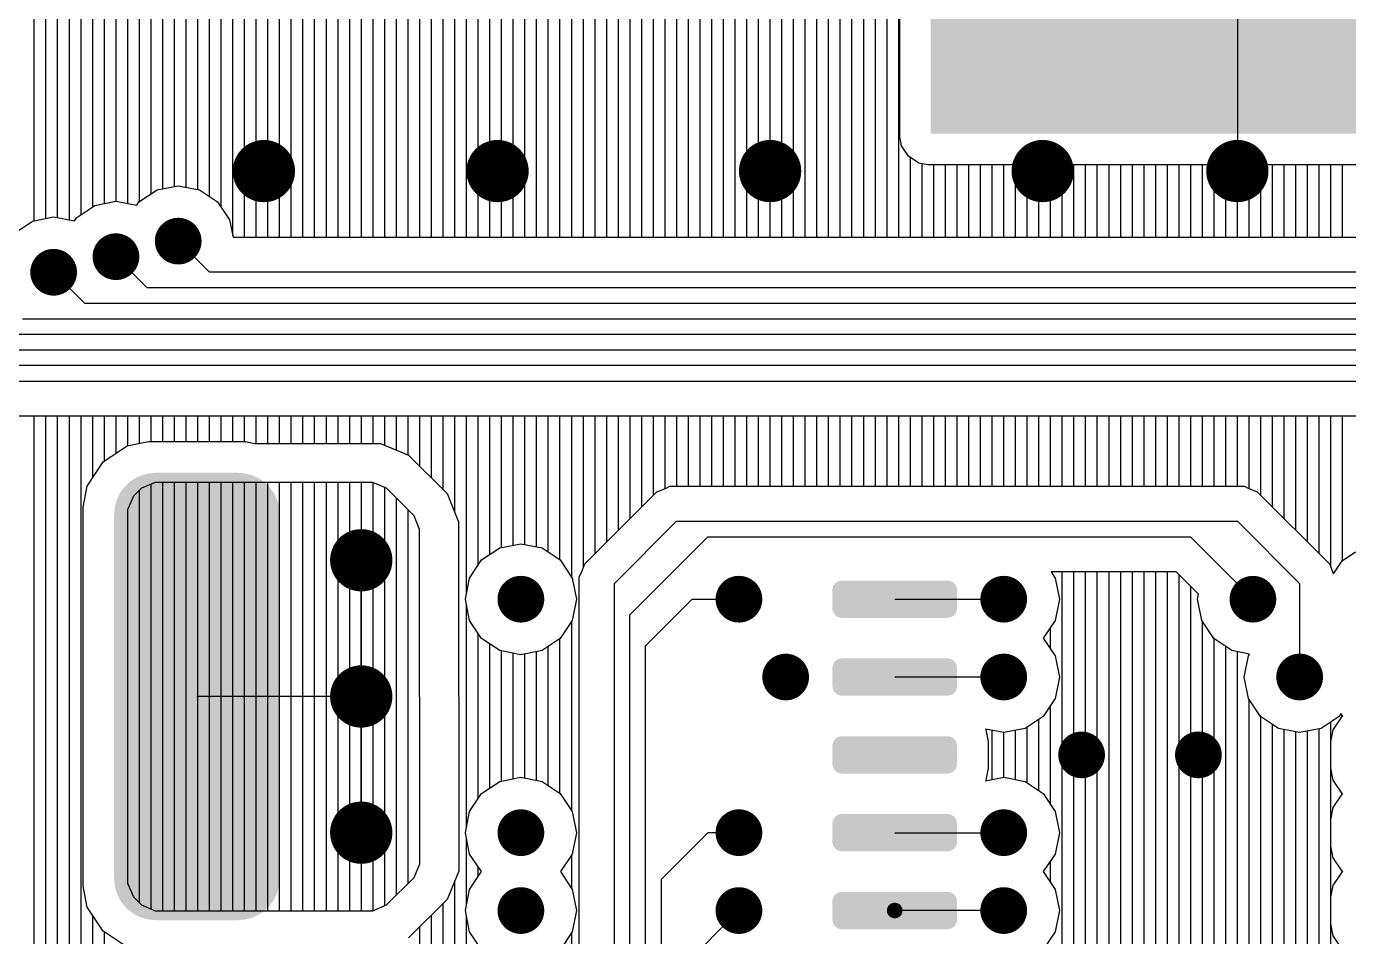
# Model space of a CAD drawing. Extents: x 295 to 953, y 10 to 290.
# Drawn here: x 590.34 to 625.91, y 183.55 to 208.05 of the extents above; entities that cross this region are included whole.
import ezdxf

# ---------------------------------------------------------------- set-up
doc = ezdxf.new("R2010")
doc.units = 0
doc.header["$LTSCALE"] = 5
doc.header["$MEASUREMENT"] = 0
doc.layers.get('0').update_dxf_attribs({"linetype": 'CONTINUOUS', "lineweight": 25})
doc.layers.add('DV-INT-A3_TOP', color=10, linetype='CONTINUOUS')

msp = doc.modelspace()

# ---------------------------------------------------------------- linework, layer by layer
for points, const_width in [([(596.309, 204.154, 1), (597.147, 204.154, 1)], 0.838), ([(602.596, 204.154, 1), (603.434, 204.154, 1)], 0.838), ([(609.93, 204.154, 1), (610.768, 204.154, 1)], 0.838), ([(617.264, 204.154, 1), (618.102, 204.154, 1)], 0.838), ([(622.503, 204.154, 1), (623.341, 204.154, 1)], 0.838), ([(594.109, 202.268, 1), (594.737, 202.268, 1)], 0.629), ([(592.432, 201.849, 1), (593.061, 201.849, 1)], 0.629), ([(590.756, 201.43, 1), (591.385, 201.43, 1)], 0.629), ([(598.928, 193.677, 1), (599.767, 193.677, 1)], 0.838), ([(603.329, 192.629, 1), (603.958, 192.629, 1)], 0.629), ([(609.196, 192.629, 1), (609.825, 192.629, 1)], 0.629), ([(616.321, 192.629, 1), (616.95, 192.629, 1)], 0.629), ([(623.027, 192.629, 1), (623.655, 192.629, 1)], 0.629), ([(610.454, 190.534, 1), (611.082, 190.534, 1)], 0.629), ([(616.321, 190.534, 1), (616.95, 190.534, 1)], 0.629), ([(624.284, 190.534, 1), (624.913, 190.534, 1)], 0.629), ([(598.928, 190.01, 1), (599.767, 190.01, 1)], 0.838), ([(618.417, 188.438, 1), (619.045, 188.438, 1)], 0.629), ([(621.56, 188.438, 1), (622.189, 188.438, 1)], 0.629), ([(598.928, 186.343, 1), (599.767, 186.343, 1)], 0.838), ([(603.329, 186.343, 1), (603.958, 186.343, 1)], 0.629), ([(609.196, 186.343, 1), (609.825, 186.343, 1)], 0.629), ([(616.321, 186.343, 1), (616.95, 186.343, 1)], 0.629), ([(603.329, 184.247, 1), (603.958, 184.247, 1)], 0.629), ([(609.196, 184.247, 1), (609.825, 184.247, 1)], 0.629), ([(616.321, 184.247, 1), (616.95, 184.247, 1)], 0.629), ([(613.597, 184.247, 1), (613.807, 184.247, 1)], 0.21)]:
    msp.add_lwpolyline(points, format="xyb", close=True, dxfattribs=dict(const_width=const_width))
for points in [[(614.672, 226.61), (631.172, 226.61), (614.672, 205.16), (631.172, 205.16)], [(593.619, 196.012), (593.811, 196.029), (596.228, 196.012), (596.041, 196.029)], [(593.811, 196.029), (593.811, 196.032), (596.041, 196.029), (596.041, 196.032)], [(592.962, 195.635), (593.095, 195.767), (596.889, 195.635), (596.757, 195.767)], [(593.095, 195.767), (593.099, 195.771), (596.757, 195.767), (596.752, 195.771)], [(593.099, 195.771), (593.253, 195.878), (596.752, 195.771), (596.6, 195.878)], [(593.253, 195.878), (593.257, 195.881), (596.6, 195.878), (596.594, 195.881)], [(593.257, 195.881), (593.428, 195.96), (596.594, 195.881), (596.425, 195.96)], [(593.428, 195.96), (593.433, 195.962), (596.425, 195.96), (596.418, 195.962)], [(593.433, 195.962), (593.615, 196.011), (596.418, 195.962), (596.239, 196.011)], [(593.615, 196.011), (593.619, 196.012), (596.239, 196.011), (596.228, 196.012)], [(592.768, 195.303), (592.848, 195.473), (597.084, 195.303), (597.004, 195.473)], [(592.848, 195.473), (592.851, 195.478), (597.004, 195.473), (597.001, 195.478)], [(592.851, 195.478), (592.959, 195.631), (597.001, 195.478), (596.894, 195.631)], [(592.959, 195.631), (592.962, 195.635), (596.894, 195.631), (596.889, 195.635)], [(592.699, 194.919), (592.716, 195.112), (597.154, 194.919), (597.136, 195.112)], [(592.716, 195.112), (592.717, 195.117), (597.136, 195.112), (597.135, 195.117)], [(592.717, 195.117), (592.767, 195.298), (597.135, 195.117), (597.086, 195.298)], [(592.767, 195.298), (592.768, 195.303), (597.086, 195.298), (597.084, 195.303)], [(592.699, 194.917), (592.699, 194.919), (597.154, 194.917), (597.154, 194.919)], [(592.699, 185.102), (592.699, 194.917), (597.154, 185.102), (597.154, 194.917)], [(612.025, 192.881), (612.027, 192.908), (615.378, 192.881), (615.373, 192.908)], [(612.025, 192.378), (612.025, 192.881), (615.378, 192.378), (615.378, 192.881)], [(612.027, 192.908), (612.046, 192.97), (615.373, 192.908), (615.362, 192.97)], [(612.046, 192.97), (612.053, 192.995), (615.362, 192.97), (615.346, 192.995)], [(612.053, 192.995), (612.094, 193.048), (615.346, 192.995), (615.314, 193.048)], [(612.094, 193.048), (612.109, 193.068), (615.314, 193.048), (615.289, 193.068)], [(612.109, 193.068), (612.169, 193.104), (615.289, 193.068), (615.241, 193.104)], [(612.169, 193.104), (612.187, 193.115), (615.241, 193.104), (615.204, 193.115)], [(612.187, 193.115), (612.269, 193.131), (615.204, 193.115), (615.154, 193.131)], [(612.269, 193.131), (612.277, 193.132), (615.154, 193.131), (615.127, 193.132)], [(612.03, 192.35), (612.025, 192.378), (615.377, 192.35), (615.378, 192.378)], [(612.042, 192.288), (612.03, 192.35), (615.358, 192.288), (615.377, 192.35)], [(612.057, 192.263), (612.042, 192.288), (615.35, 192.263), (615.358, 192.288)], [(612.09, 192.21), (612.057, 192.263), (615.309, 192.21), (615.35, 192.263)], [(612.115, 192.19), (612.09, 192.21), (615.295, 192.19), (615.309, 192.21)], [(612.162, 192.154), (612.115, 192.19), (615.235, 192.154), (615.295, 192.19)], [(612.199, 192.143), (612.162, 192.154), (615.217, 192.143), (615.235, 192.154)], [(612.25, 192.128), (612.199, 192.143), (615.135, 192.128), (615.217, 192.143)], [(612.277, 192.126), (612.25, 192.128), (615.127, 192.126), (615.135, 192.128)], [(612.025, 190.785), (612.027, 190.812), (615.378, 190.785), (615.373, 190.812)], [(612.025, 190.282), (612.025, 190.785), (615.378, 190.282), (615.378, 190.785)], [(612.027, 190.812), (612.046, 190.875), (615.373, 190.812), (615.362, 190.875)], [(612.046, 190.875), (612.053, 190.9), (615.362, 190.875), (615.346, 190.9)], [(612.053, 190.9), (612.094, 190.953), (615.346, 190.9), (615.314, 190.953)], [(612.094, 190.953), (612.109, 190.972), (615.314, 190.953), (615.289, 190.972)], [(612.109, 190.972), (612.169, 191.009), (615.289, 190.972), (615.241, 191.009)], [(612.169, 191.009), (612.187, 191.02), (615.241, 191.009), (615.204, 191.02)], [(612.187, 191.02), (612.269, 191.035), (615.204, 191.02), (615.154, 191.035)], [(612.269, 191.035), (612.277, 191.036), (615.154, 191.035), (615.127, 191.036)], [(612.03, 190.255), (612.025, 190.282), (615.377, 190.255), (615.378, 190.282)], [(612.042, 190.192), (612.03, 190.255), (615.358, 190.192), (615.377, 190.255)], [(612.057, 190.167), (612.042, 190.192), (615.35, 190.167), (615.358, 190.192)], [(612.09, 190.114), (612.057, 190.167), (615.309, 190.114), (615.35, 190.167)], [(612.115, 190.095), (612.09, 190.114), (615.295, 190.095), (615.309, 190.114)], [(612.162, 190.058), (612.115, 190.095), (615.235, 190.058), (615.295, 190.095)], [(612.199, 190.047), (612.162, 190.058), (615.217, 190.047), (615.235, 190.058)], [(612.25, 190.032), (612.199, 190.047), (615.135, 190.032), (615.217, 190.047)], [(612.277, 190.031), (612.25, 190.032), (615.127, 190.031), (615.135, 190.032)], [(612.109, 188.877), (612.169, 188.913), (615.289, 188.877), (615.241, 188.913)], [(612.169, 188.913), (612.187, 188.924), (615.241, 188.913), (615.204, 188.924)], [(612.187, 188.924), (612.269, 188.94), (615.204, 188.924), (615.154, 188.94)], [(612.269, 188.94), (612.277, 188.941), (615.154, 188.94), (615.127, 188.941)], [(612.025, 188.69), (612.027, 188.717), (615.378, 188.69), (615.373, 188.717)], [(612.025, 188.187), (612.025, 188.69), (615.378, 188.187), (615.378, 188.69)], [(612.027, 188.717), (612.046, 188.779), (615.373, 188.717), (615.362, 188.779)], [(612.046, 188.779), (612.053, 188.804), (615.362, 188.779), (615.346, 188.804)], [(612.053, 188.804), (612.094, 188.857), (615.346, 188.804), (615.314, 188.857)], [(612.094, 188.857), (612.109, 188.877), (615.314, 188.857), (615.289, 188.877)], [(612.03, 188.159), (612.025, 188.187), (615.377, 188.159), (615.378, 188.187)], [(612.042, 188.097), (612.03, 188.159), (615.358, 188.097), (615.377, 188.159)], [(612.057, 188.072), (612.042, 188.097), (615.35, 188.072), (615.358, 188.097)], [(612.09, 188.019), (612.057, 188.072), (615.309, 188.019), (615.35, 188.072)], [(612.115, 187.999), (612.09, 188.019), (615.295, 187.999), (615.309, 188.019)], [(612.162, 187.963), (612.115, 187.999), (615.235, 187.963), (615.295, 187.999)], [(612.199, 187.952), (612.162, 187.963), (615.217, 187.952), (615.235, 187.963)], [(612.25, 187.937), (612.199, 187.952), (615.135, 187.937), (615.217, 187.952)], [(612.277, 187.935), (612.25, 187.937), (615.127, 187.935), (615.135, 187.937)], [(612.094, 186.762), (612.109, 186.781), (615.314, 186.762), (615.289, 186.781)], [(612.109, 186.781), (612.169, 186.818), (615.289, 186.781), (615.241, 186.818)], [(612.169, 186.818), (612.187, 186.829), (615.241, 186.818), (615.204, 186.829)], [(612.187, 186.829), (612.269, 186.844), (615.204, 186.829), (615.154, 186.844)], [(612.269, 186.844), (612.277, 186.845), (615.154, 186.844), (615.127, 186.845)], [(612.025, 186.594), (612.027, 186.621), (615.378, 186.594), (615.373, 186.621)], [(612.025, 186.091), (612.025, 186.594), (615.378, 186.091), (615.378, 186.594)], [(612.027, 186.621), (612.046, 186.684), (615.373, 186.621), (615.362, 186.684)], [(612.046, 186.684), (612.053, 186.709), (615.362, 186.684), (615.346, 186.709)], [(612.053, 186.709), (612.094, 186.762), (615.346, 186.709), (615.314, 186.762)], [(612.03, 186.064), (612.025, 186.091), (615.377, 186.064), (615.378, 186.091)], [(612.042, 186.001), (612.03, 186.064), (615.358, 186.001), (615.377, 186.064)], [(612.057, 185.976), (612.042, 186.001), (615.35, 185.976), (615.358, 186.001)], [(612.09, 185.923), (612.057, 185.976), (615.309, 185.923), (615.35, 185.976)], [(612.115, 185.904), (612.09, 185.923), (615.295, 185.904), (615.309, 185.923)], [(612.162, 185.867), (612.115, 185.904), (615.235, 185.867), (615.295, 185.904)], [(612.199, 185.856), (612.162, 185.867), (615.217, 185.856), (615.235, 185.867)], [(612.25, 185.841), (612.199, 185.856), (615.135, 185.841), (615.217, 185.856)], [(612.277, 185.84), (612.25, 185.841), (615.127, 185.84), (615.135, 185.841)], [(592.699, 185.1), (592.699, 185.102), (597.154, 185.1), (597.154, 185.102)], [(592.716, 184.908), (592.699, 185.1), (597.136, 184.908), (597.154, 185.1)], [(592.717, 184.902), (592.716, 184.908), (597.135, 184.902), (597.136, 184.908)], [(592.766, 184.721), (592.717, 184.902), (597.086, 184.721), (597.135, 184.902)], [(592.769, 184.716), (592.766, 184.721), (597.084, 184.716), (597.086, 184.721)], [(592.848, 184.547), (592.769, 184.716), (597.004, 184.547), (597.084, 184.716)], [(612.053, 184.613), (612.094, 184.666), (615.346, 184.613), (615.314, 184.666)], [(612.094, 184.666), (612.109, 184.686), (615.314, 184.666), (615.289, 184.686)], [(612.109, 184.686), (612.169, 184.722), (615.289, 184.686), (615.241, 184.722)], [(612.169, 184.722), (612.187, 184.733), (615.241, 184.722), (615.204, 184.733)], [(612.187, 184.733), (612.269, 184.749), (615.204, 184.733), (615.154, 184.749)], [(612.269, 184.749), (612.277, 184.75), (615.154, 184.749), (615.127, 184.75)], [(592.851, 184.542), (592.848, 184.547), (597.002, 184.542), (597.004, 184.547)], [(592.958, 184.389), (592.851, 184.542), (596.893, 184.389), (597.002, 184.542)], [(592.963, 184.384), (592.958, 184.389), (596.89, 184.384), (596.893, 184.389)], [(593.095, 184.252), (592.963, 184.384), (596.757, 184.252), (596.89, 184.384)], [(612.025, 184.499), (612.027, 184.526), (615.378, 184.499), (615.373, 184.526)], [(612.025, 183.996), (612.025, 184.499), (615.378, 183.996), (615.378, 184.499)], [(612.027, 184.526), (612.046, 184.588), (615.373, 184.526), (615.362, 184.588)], [(612.046, 184.588), (612.053, 184.613), (615.362, 184.588), (615.346, 184.613)], [(593.1, 184.248), (593.095, 184.252), (596.753, 184.248), (596.757, 184.252)], [(593.253, 184.141), (593.1, 184.248), (596.599, 184.141), (596.753, 184.248)], [(593.259, 184.138), (593.253, 184.141), (596.595, 184.138), (596.599, 184.141)], [(593.427, 184.059), (593.259, 184.138), (596.424, 184.059), (596.595, 184.138)], [(593.434, 184.057), (593.427, 184.059), (596.42, 184.057), (596.424, 184.059)], [(593.613, 184.008), (593.434, 184.057), (596.237, 184.008), (596.42, 184.057)], [(593.624, 184.007), (593.613, 184.008), (596.233, 184.007), (596.237, 184.008)], [(593.811, 183.991), (593.624, 184.007), (596.041, 183.991), (596.233, 184.007)], [(593.811, 183.987), (593.811, 183.991), (596.041, 183.987), (596.041, 183.991)], [(612.03, 183.968), (612.025, 183.996), (615.377, 183.968), (615.378, 183.996)], [(612.042, 183.906), (612.03, 183.968), (615.358, 183.906), (615.377, 183.968)], [(612.057, 183.881), (612.042, 183.906), (615.35, 183.881), (615.358, 183.906)], [(612.09, 183.828), (612.057, 183.881), (615.309, 183.828), (615.35, 183.881)], [(612.115, 183.808), (612.09, 183.828), (615.295, 183.808), (615.309, 183.828)], [(612.162, 183.772), (612.115, 183.808), (615.235, 183.772), (615.295, 183.808)], [(612.199, 183.761), (612.162, 183.772), (615.217, 183.761), (615.235, 183.772)], [(612.25, 183.746), (612.199, 183.761), (615.135, 183.746), (615.217, 183.761)], [(612.277, 183.744), (612.25, 183.746), (615.127, 183.744), (615.135, 183.746)]]:
    msp.add_solid(points)
at = {"layer": 'DV-INT-A3_TOP', "color": 7}
for p, q in [((590.551, 202.817), (590.551, 243.445)), ((590.865, 202.88), (590.865, 243.445)), ((591.179, 202.901), (591.179, 243.445)), ((591.494, 202.838), (591.494, 243.445)), ((591.808, 202.981), (591.808, 243.445)), ((592.122, 203.19), (592.122, 243.445)), ((592.437, 203.278), (592.437, 243.445)), ((592.751, 203.341), (592.751, 243.445)), ((593.065, 203.278), (593.065, 243.445)), ((593.38, 203.329), (593.38, 243.445)), ((593.694, 203.542), (593.694, 243.445)), ((594.008, 203.677), (594.008, 243.445)), ((594.323, 203.739), (594.323, 243.445)), ((594.637, 203.718), (594.637, 243.445)), ((594.951, 203.656), (594.951, 243.445)), ((595.266, 203.471), (595.266, 243.445)), ((595.58, 203.182), (595.58, 243.445)), ((595.894, 202.411), (595.894, 243.445)), ((596.209, 202.373), (596.209, 243.445)), ((596.523, 202.373), (596.523, 243.445)), ((596.837, 202.373), (596.837, 243.445)), ((597.151, 202.373), (597.151, 243.445)), ((597.466, 202.373), (597.466, 243.445)), ((597.78, 202.373), (597.78, 243.445)), ((598.094, 202.373), (598.094, 243.445)), ((598.409, 202.373), (598.409, 243.445)), ((598.723, 202.373), (598.723, 243.445)), ((599.037, 202.373), (599.037, 243.445)), ((599.352, 202.373), (599.352, 243.445)), ((599.666, 202.373), (599.666, 243.445)), ((599.98, 202.373), (599.98, 243.445)), ((600.295, 202.373), (600.295, 243.445)), ((600.609, 202.373), (600.609, 243.445)), ((600.923, 202.373), (600.923, 243.445)), ((601.238, 202.373), (601.238, 243.445)), ((601.552, 202.373), (601.552, 243.445)), ((601.866, 202.373), (601.866, 243.445)), ((602.181, 202.373), (602.181, 243.445)), ((602.495, 202.373), (602.495, 243.445)), ((602.809, 202.373), (602.809, 243.441)), ((603.124, 202.373), (603.124, 243.311)), ((603.438, 202.373), (603.438, 243.026)), ((603.752, 202.373), (603.752, 242.712)), ((604.067, 202.373), (604.067, 242.397)), ((604.381, 202.373), (604.381, 242.083)), ((604.695, 202.373), (604.695, 241.769)), ((605.01, 202.373), (605.01, 241.383)), ((605.324, 202.373), (605.324, 228.039)), ((605.638, 202.373), (605.638, 227.725)), ((605.953, 202.373), (605.953, 227.41)), ((606.267, 202.373), (606.267, 227.096)), ((606.581, 202.373), (606.581, 226.782)), ((606.896, 202.373), (606.896, 226.467)), ((607.21, 202.373), (607.21, 226.245)), ((607.524, 202.373), (607.524, 226.153)), ((607.839, 202.373), (607.839, 226.153)), ((608.153, 202.373), (608.153, 226.153)), ((608.467, 202.373), (608.467, 226.153)), ((612.239, 202.373), (612.239, 226.153)), ((612.553, 202.373), (612.553, 226.153)), ((612.868, 202.373), (612.868, 226.153)), ((613.182, 202.373), (613.182, 226.153)), ((613.496, 202.373), (613.496, 226.153)), ((613.811, 202.373), (613.811, 226.153)), ((613.836, 205.076), (613.836, 226.153)), ((608.782, 202.373), (608.782, 219.204)), ((611.925, 202.373), (611.925, 219.204)), ((609.096, 202.373), (609.096, 218.731)), ((609.41, 202.373), (609.41, 218.483)), ((611.296, 202.373), (611.296, 218.483)), ((611.61, 202.373), (611.61, 218.735)), ((609.724, 202.373), (609.724, 218.286)), ((610.039, 202.373), (610.039, 218.224)), ((610.353, 202.373), (610.353, 218.161)), ((610.667, 202.373), (610.667, 218.224)), ((610.982, 202.373), (610.982, 218.286)), ((622.922, 215.675), (622.922, 204.322)), ((613.886, 204.833), (613.836, 205.076)), ((614.071, 204.552), (613.886, 204.833)), ((614.347, 204.368), (614.071, 204.552)), ((614.125, 202.373), (614.125, 204.519)), ((614.59, 204.322), (614.347, 204.368)), ((614.439, 202.373), (614.439, 204.351)), ((631.258, 204.322), (614.59, 204.322)), ((614.754, 202.373), (614.754, 204.322)), ((615.068, 202.373), (615.068, 204.322)), ((615.382, 202.373), (615.382, 204.322)), ((615.697, 202.373), (615.697, 204.322)), ((616.011, 202.373), (616.011, 204.322)), ((616.325, 202.373), (616.325, 204.322)), ((616.64, 202.373), (616.64, 204.322)), ((616.954, 202.373), (616.954, 204.322)), ((617.268, 202.373), (617.268, 204.322)), ((617.583, 202.373), (617.583, 204.322)), ((617.897, 202.373), (617.897, 204.322)), ((618.211, 202.373), (618.211, 204.322)), ((618.526, 202.373), (618.526, 204.322)), ((618.84, 202.373), (618.84, 204.322)), ((619.154, 202.373), (619.154, 204.322)), ((619.469, 202.373), (619.469, 204.322)), ((619.783, 202.373), (619.783, 204.322)), ((620.097, 202.373), (620.097, 204.322)), ((620.412, 202.373), (620.412, 204.322)), ((620.726, 202.373), (620.726, 204.322)), ((621.04, 202.373), (621.04, 204.322)), ((621.355, 202.373), (621.355, 204.322)), ((621.669, 202.373), (621.669, 204.322)), ((621.983, 202.373), (621.983, 204.322)), ((622.297, 202.373), (622.297, 204.322)), ((622.612, 202.373), (622.612, 204.322)), ((622.926, 202.373), (622.926, 204.322)), ((623.24, 202.373), (623.24, 204.322)), ((623.555, 202.373), (623.555, 204.322)), ((623.869, 202.373), (623.869, 204.322)), ((624.183, 202.373), (624.183, 204.322)), ((624.498, 202.373), (624.498, 204.322)), ((624.812, 202.373), (624.812, 204.322)), ((625.126, 202.373), (625.126, 204.322)), ((625.441, 202.373), (625.441, 204.322)), ((625.755, 202.373), (625.755, 204.322)), ((593.367, 203.325), (593.853, 203.647)), ((593.853, 203.647), (594.423, 203.76)), ((594.423, 203.76), (594.997, 203.647)), ((594.997, 203.647), (595.483, 203.325)), ((591.691, 202.905), (592.177, 203.228)), ((592.177, 203.228), (592.747, 203.341)), ((592.747, 203.341), (593.308, 203.232)), ((593.308, 203.232), (593.367, 203.325)), ((595.483, 203.325), (595.806, 202.838)), ((590.014, 202.486), (590.5, 202.809)), ((590.5, 202.809), (591.07, 202.922)), ((591.07, 202.922), (591.632, 202.813)), ((591.632, 202.813), (591.691, 202.905)), ((595.806, 202.838), (595.898, 202.373)), ((595.261, 201.43), (594.423, 202.268)), ((595.898, 202.373), (645.817, 202.373)), ((593.585, 201.011), (592.747, 201.849)), ((591.909, 200.592), (591.07, 201.43)), ((645.972, 201.43), (595.261, 201.43)), ((645.553, 201.011), (593.585, 201.011)), ((645.134, 200.592), (591.909, 200.592)), ((590.232, 200.173), (644.715, 200.173)), ((644.296, 199.754), (557.542, 199.754)), ((643.877, 199.335), (555.866, 199.335)), ((643.458, 198.916), (554.19, 198.916)), ((551.256, 198.496), (643.039, 198.496)), ((642.649, 197.553), (588.573, 197.553)), ((590.551, 157.11), (590.551, 197.553)), ((590.865, 157.11), (590.865, 197.553)), ((591.179, 157.11), (591.179, 197.553)), ((591.494, 157.11), (591.494, 197.553)), ((591.808, 157.11), (591.808, 197.553)), ((592.122, 195.894), (592.122, 197.553)), ((592.437, 196.342), (592.437, 197.553)), ((592.751, 196.552), (592.751, 197.553)), ((593.065, 196.757), (593.065, 197.553)), ((593.38, 196.82), (593.38, 197.553)), ((593.694, 196.87), (593.694, 197.553)), ((594.008, 196.87), (594.008, 197.553)), ((594.323, 196.87), (594.323, 197.553)), ((594.637, 196.87), (594.637, 197.553)), ((594.951, 196.87), (594.951, 197.553)), ((595.266, 196.87), (595.266, 197.553)), ((595.58, 196.87), (595.58, 197.553)), ((595.894, 196.87), (595.894, 197.553)), ((596.209, 196.87), (596.209, 197.553)), ((596.523, 196.82), (596.523, 197.553)), ((596.837, 196.82), (596.837, 197.553)), ((597.151, 196.82), (597.151, 197.553)), ((597.466, 196.82), (597.466, 197.553)), ((597.78, 196.82), (597.78, 197.553)), ((598.094, 196.82), (598.094, 197.553)), ((598.409, 196.82), (598.409, 197.553)), ((598.723, 196.82), (598.723, 197.553)), ((599.037, 196.82), (599.037, 197.553)), ((599.352, 196.82), (599.352, 197.553)), ((599.666, 196.82), (599.666, 197.553)), ((599.98, 196.77), (599.98, 197.553)), ((600.295, 196.64), (600.295, 197.553)), ((600.609, 196.51), (600.609, 197.553)), ((600.923, 196.204), (600.923, 197.553)), ((601.238, 195.89), (601.238, 197.553)), ((601.552, 195.575), (601.552, 197.553)), ((601.866, 194.968), (601.866, 197.553)), ((602.181, 192.772), (602.181, 197.553)), ((602.495, 193.543), (602.495, 197.553)), ((602.809, 193.832), (602.809, 197.553)), ((603.124, 194.016), (603.124, 197.553)), ((603.438, 194.079), (603.438, 197.553)), ((603.752, 194.1), (603.752, 197.553)), ((604.067, 194.037), (604.067, 197.553)), ((604.381, 193.903), (604.381, 197.553)), ((604.695, 193.689), (604.695, 197.553)), ((605.01, 193.228), (605.01, 197.553)), ((605.324, 193.488), (605.324, 197.553)), ((605.638, 193.857), (605.638, 197.553)), ((605.953, 194.171), (605.953, 197.553)), ((606.267, 194.486), (606.267, 197.553)), ((606.581, 194.8), (606.581, 197.553)), ((606.896, 195.114), (606.896, 197.553)), ((607.21, 195.429), (607.21, 197.553)), ((607.524, 195.613), (607.524, 197.553)), ((607.839, 195.668), (607.839, 197.553)), ((608.153, 195.668), (608.153, 197.553)), ((608.467, 195.668), (608.467, 197.553)), ((608.782, 195.668), (608.782, 197.553)), ((609.096, 195.668), (609.096, 197.553)), ((609.41, 195.668), (609.41, 197.553)), ((609.724, 195.668), (609.724, 197.553)), ((610.039, 195.668), (610.039, 197.553)), ((610.353, 195.668), (610.353, 197.553)), ((610.667, 195.668), (610.667, 197.553)), ((610.982, 195.668), (610.982, 197.553)), ((611.296, 195.668), (611.296, 197.553)), ((611.61, 195.668), (611.61, 197.553)), ((611.925, 195.668), (611.925, 197.553)), ((612.239, 195.668), (612.239, 197.553)), ((612.553, 195.668), (612.553, 197.553)), ((612.868, 195.668), (612.868, 197.553)), ((613.182, 195.668), (613.182, 197.553)), ((613.496, 195.668), (613.496, 197.553)), ((613.811, 195.668), (613.811, 197.553)), ((614.125, 195.668), (614.125, 197.553)), ((614.439, 195.668), (614.439, 197.553)), ((614.754, 195.668), (614.754, 197.553)), ((615.068, 195.668), (615.068, 197.553)), ((615.382, 195.668), (615.382, 197.553)), ((615.697, 195.668), (615.697, 197.553)), ((616.011, 195.668), (616.011, 197.553)), ((616.325, 195.668), (616.325, 197.553)), ((616.64, 195.668), (616.64, 197.553)), ((616.954, 195.668), (616.954, 197.553)), ((617.268, 195.668), (617.268, 197.553)), ((617.583, 195.668), (617.583, 197.553)), ((617.897, 195.668), (617.897, 197.553)), ((618.211, 195.668), (618.211, 197.553)), ((618.526, 195.668), (618.526, 197.553)), ((618.84, 195.668), (618.84, 197.553)), ((619.154, 195.668), (619.154, 197.553)), ((619.469, 195.668), (619.469, 197.553)), ((619.783, 195.668), (619.783, 197.553)), ((620.097, 195.668), (620.097, 197.553)), ((620.412, 195.668), (620.412, 197.553)), ((620.726, 195.668), (620.726, 197.553)), ((621.04, 195.668), (621.04, 197.553)), ((621.355, 195.668), (621.355, 197.553)), ((621.669, 195.668), (621.669, 197.553)), ((621.983, 195.668), (621.983, 197.553)), ((622.297, 195.668), (622.297, 197.553)), ((622.612, 195.668), (622.612, 197.553)), ((622.926, 195.668), (622.926, 197.553)), ((623.24, 195.613), (623.24, 197.553)), ((623.555, 195.429), (623.555, 197.553)), ((623.869, 195.114), (623.869, 197.553)), ((624.183, 194.8), (624.183, 197.553)), ((624.498, 194.486), (624.498, 197.553)), ((624.812, 194.171), (624.812, 197.553)), ((625.126, 193.857), (625.126, 197.553)), ((625.441, 193.488), (625.441, 197.553)), ((625.755, 193.673), (625.755, 197.553)), ((592.407, 196.326), (593.053, 196.753)), ((593.053, 196.753), (593.623, 196.87)), ((593.623, 196.87), (596.234, 196.87)), ((596.234, 196.87), (596.485, 196.82)), ((596.485, 196.82), (599.863, 196.82)), ((599.863, 196.82), (600.622, 196.506)), ((600.622, 196.506), (601.657, 195.471)), ((591.976, 195.676), (592.407, 196.326)), ((591.862, 195.11), (591.976, 195.676)), ((593.803, 195.772), (593.434, 195.617)), ((593.694, 184.293), (593.694, 195.722)), ((599.658, 195.772), (593.803, 195.772)), ((594.008, 184.243), (594.008, 195.772)), ((594.323, 184.243), (594.323, 195.772)), ((594.637, 184.243), (594.637, 195.772)), ((594.951, 184.243), (594.951, 195.772)), ((595.266, 184.243), (595.266, 195.772)), ((595.58, 184.243), (595.58, 195.772)), ((595.894, 184.243), (595.894, 195.772)), ((596.209, 184.243), (596.209, 195.772)), ((596.523, 184.243), (596.523, 195.772)), ((596.837, 184.243), (596.837, 195.772)), ((597.151, 184.243), (597.151, 195.772)), ((597.466, 184.243), (597.466, 195.772)), ((597.78, 184.243), (597.78, 195.772)), ((598.094, 184.243), (598.094, 195.772)), ((598.409, 184.243), (598.409, 195.772)), ((598.723, 184.243), (598.723, 195.772)), ((599.037, 184.243), (599.037, 195.772)), ((599.352, 184.243), (599.352, 195.772)), ((600.027, 195.617), (599.658, 195.772)), ((599.666, 184.247), (599.666, 195.768)), ((607.549, 195.621), (607.65, 195.668)), ((607.65, 195.668), (623.111, 195.668)), ((623.111, 195.668), (623.211, 195.621)), ((593.216, 195.399), (593.061, 195.031)), ((593.434, 195.617), (593.216, 195.399)), ((593.38, 184.452), (593.38, 195.563)), ((599.98, 184.377), (599.98, 195.638)), ((600.768, 194.875), (600.027, 195.617)), ((600.295, 184.662), (600.295, 195.353)), ((601.657, 195.471), (601.967, 194.712)), ((605.362, 193.58), (607.302, 195.521)), ((607.302, 195.521), (607.549, 195.621)), ((623.211, 195.621), (623.458, 195.521)), ((623.458, 195.521), (625.399, 193.58)), ((591.862, 184.905), (591.862, 195.11)), ((593.061, 195.031), (593.061, 191.057)), ((593.065, 184.985), (593.065, 195.031)), ((600.609, 184.976), (600.609, 195.039)), ((600.919, 194.507), (600.768, 194.875)), ((601.967, 194.712), (601.971, 185.303)), ((606.158, 193.048), (607.834, 194.725)), ((607.834, 194.725), (622.922, 194.725)), ((622.922, 194.725), (624.598, 193.048)), ((600.923, 185.509), (600.919, 194.507)), ((606.577, 192.21), (608.673, 194.305)), ((608.673, 194.305), (621.665, 194.305)), ((621.665, 194.305), (623.341, 192.629)), ((602.587, 193.685), (603.073, 194.008)), ((603.073, 194.008), (603.643, 194.121)), ((603.643, 194.121), (604.218, 194.008)), ((604.218, 194.008), (604.704, 193.685)), ((625.742, 193.664), (626.103, 193.903)), ((599.348, 190.01), (599.348, 193.677)), ((602.265, 193.199), (602.587, 193.685)), ((604.704, 193.685), (605.026, 193.199)), ((605.261, 193.333), (605.362, 193.58)), ((625.399, 193.58), (625.499, 193.333)), ((625.508, 193.316), (625.742, 193.664)), ((602.151, 192.629), (602.265, 193.199)), ((605.026, 193.199), (605.14, 192.629)), ((605.215, 193.233), (605.261, 193.333)), ((605.215, 173.321), (605.215, 193.233)), ((621.275, 193.362), (617.914, 193.362)), ((617.914, 193.362), (618.018, 193.199)), ((618.018, 193.199), (618.132, 192.629)), ((618.211, 174.998), (618.211, 193.362)), ((618.526, 174.868), (618.526, 193.362)), ((618.84, 174.604), (618.84, 193.362)), ((619.154, 174.289), (619.154, 193.362)), ((619.469, 173.975), (619.469, 193.362)), ((619.783, 173.661), (619.783, 193.362)), ((620.097, 171.75), (620.097, 193.362)), ((620.412, 171.536), (620.412, 193.362)), ((620.726, 171.154), (620.726, 193.362)), ((621.04, 166.331), (621.04, 193.362)), ((621.874, 192.763), (621.275, 193.362)), ((621.355, 166.331), (621.355, 193.283)), ((625.499, 193.333), (625.508, 193.316)), ((606.158, 172.931), (606.158, 193.048)), ((621.669, 170.995), (621.669, 192.969)), ((624.598, 193.048), (624.598, 190.534)), ((602.265, 192.055), (602.151, 192.629)), ((602.181, 186.485), (602.181, 192.482)), ((605.14, 192.629), (605.026, 192.055)), ((606.996, 191.372), (608.253, 192.629)), ((608.253, 192.629), (609.511, 192.629)), ((613.702, 192.629), (616.635, 192.629)), ((618.132, 192.629), (618.018, 192.055)), ((621.849, 192.629), (621.874, 192.763)), ((621.962, 192.055), (621.849, 192.629)), ((606.577, 172.512), (606.577, 192.21)), ((602.587, 191.569), (602.265, 192.055)), ((605.026, 192.055), (604.704, 191.569)), ((605.01, 186.942), (605.01, 192.026)), ((618.018, 192.055), (617.7, 191.581)), ((617.897, 191.288), (617.897, 191.871)), ((622.285, 191.569), (621.962, 192.055)), ((621.983, 179.469), (621.983, 192.026)), ((602.495, 187.256), (602.495, 191.711)), ((603.073, 191.246), (602.587, 191.569)), ((602.809, 187.545), (602.809, 191.422)), ((604.704, 191.569), (604.218, 191.246)), ((604.695, 187.403), (604.695, 191.565)), ((617.7, 191.581), (618.018, 191.104)), ((622.771, 191.246), (622.285, 191.569)), ((622.297, 179.859), (622.297, 191.565)), ((593.061, 191.057), (593.061, 184.985)), ((603.643, 191.133), (603.073, 191.246)), ((603.124, 187.73), (603.124, 191.238)), ((603.438, 187.793), (603.438, 191.175)), ((604.218, 191.246), (603.643, 191.133)), ((603.752, 187.814), (603.752, 191.154)), ((604.067, 187.751), (604.067, 191.217)), ((604.381, 187.617), (604.381, 191.351)), ((606.996, 172.093), (606.996, 191.372)), ((618.018, 191.104), (618.132, 190.534)), ((622.612, 180.173), (622.612, 191.351)), ((623.249, 191.15), (622.771, 191.246)), ((622.926, 180.488), (622.926, 191.217)), ((623.106, 190.534), (623.22, 191.104)), ((623.22, 191.104), (623.249, 191.15)), ((623.24, 191.133), (623.24, 191.154)), ((616.635, 190.534), (613.702, 190.534)), ((618.132, 190.534), (618.018, 189.959)), ((623.22, 189.959), (623.106, 190.534)), ((599.348, 190.01), (594.926, 190.01)), ((599.348, 186.343), (599.348, 190.01)), ((618.018, 189.959), (617.696, 189.473)), ((617.897, 187.097), (617.897, 189.775)), ((623.542, 189.473), (623.22, 189.959)), ((623.24, 180.802), (623.24, 189.93)), ((617.696, 189.473), (617.21, 189.151)), ((617.583, 187.474), (617.583, 189.398)), ((624.028, 189.151), (623.542, 189.473)), ((623.555, 181.016), (623.555, 189.469)), ((625.659, 189.473), (625.173, 189.151)), ((625.441, 188.794), (625.441, 189.327)), ((625.504, 189.113), (625.742, 189.473)), ((625.709, 189.549), (625.659, 189.473)), ((625.742, 189.494), (625.709, 189.549)), ((625.759, 189.486), (625.742, 189.494)), ((625.742, 189.473), (625.759, 189.486)), ((625.755, 189.482), (625.755, 189.486)), ((616.635, 189.037), (616.141, 189.134)), ((616.141, 189.134), (616.153, 189.113)), ((616.153, 189.113), (616.216, 188.794)), ((616.325, 187.772), (616.325, 189.1)), ((617.21, 189.151), (616.635, 189.037)), ((616.64, 187.835), (616.64, 189.037)), ((616.954, 187.772), (616.954, 189.1)), ((617.268, 187.684), (617.268, 189.188)), ((623.869, 181.104), (623.869, 189.255)), ((624.598, 189.037), (624.028, 189.151)), ((624.183, 181.104), (624.183, 189.121)), ((624.498, 181.104), (624.498, 189.058)), ((625.173, 189.151), (624.598, 189.037)), ((624.812, 181.104), (624.812, 189.079)), ((625.126, 181.104), (625.126, 189.142)), ((625.437, 188.794), (625.504, 189.113)), ((616.216, 188.794), (616.216, 188.078)), ((625.437, 188.078), (625.437, 188.794)), ((616.216, 188.078), (616.153, 187.759)), ((625.504, 187.759), (625.437, 188.078)), ((625.441, 186.699), (625.441, 188.078)), ((602.587, 187.399), (603.073, 187.721)), ((603.073, 187.721), (603.643, 187.835)), ((603.643, 187.835), (604.218, 187.721)), ((604.218, 187.721), (604.704, 187.399)), ((616.141, 187.738), (616.635, 187.835)), ((616.153, 187.759), (616.141, 187.738)), ((616.635, 187.835), (617.21, 187.721)), ((617.21, 187.721), (617.696, 187.399)), ((625.742, 187.399), (625.504, 187.759)), ((602.265, 186.913), (602.587, 187.399)), ((604.704, 187.399), (605.026, 186.913)), ((617.696, 187.399), (618.018, 186.913)), ((625.504, 187.017), (625.742, 187.378)), ((625.759, 187.39), (625.742, 187.399)), ((625.742, 187.378), (625.759, 187.39)), ((625.755, 187.386), (625.755, 187.39)), ((602.151, 186.343), (602.265, 186.913)), ((605.026, 186.913), (605.14, 186.343)), ((618.018, 186.913), (618.132, 186.343)), ((625.437, 186.699), (625.504, 187.017)), ((625.437, 185.982), (625.437, 186.699)), ((602.265, 185.768), (602.151, 186.343)), ((602.181, 184.39), (602.181, 186.196)), ((605.14, 186.343), (605.026, 185.768)), ((608.673, 186.343), (607.415, 185.085)), ((609.511, 186.343), (608.673, 186.343)), ((613.702, 186.343), (616.635, 186.343)), ((618.132, 186.343), (618.018, 185.768)), ((602.583, 185.295), (602.265, 185.768)), ((605.026, 185.768), (604.708, 185.295)), ((605.01, 184.846), (605.01, 185.739)), ((618.018, 185.768), (617.7, 185.295)), ((625.504, 185.664), (625.437, 185.982)), ((625.441, 184.603), (625.441, 185.982)), ((600.768, 185.14), (600.923, 185.509)), ((602.495, 185.161), (602.495, 185.425)), ((617.897, 185.001), (617.897, 185.584)), ((625.742, 185.303), (625.504, 185.664)), ((600.027, 184.398), (600.768, 185.14)), ((601.971, 185.303), (601.657, 184.545)), ((601.866, 169.968), (601.866, 185.048)), ((602.265, 184.817), (602.583, 185.295)), ((604.708, 185.295), (605.026, 184.817)), ((607.415, 185.085), (607.415, 171.674)), ((617.7, 185.295), (618.018, 184.817)), ((625.504, 184.922), (625.742, 185.282)), ((625.759, 185.295), (625.742, 185.303)), ((625.742, 185.282), (625.759, 185.295)), ((625.755, 185.291), (625.755, 185.295)), ((591.976, 184.339), (591.862, 184.905)), ((593.061, 184.985), (593.216, 184.616)), ((602.151, 184.247), (602.265, 184.817)), ((605.026, 184.817), (605.14, 184.247)), ((618.018, 184.817), (618.132, 184.247)), ((625.437, 184.603), (625.504, 184.922)), ((592.407, 183.69), (591.976, 184.339)), ((593.216, 184.616), (593.434, 184.398)), ((593.434, 184.398), (593.803, 184.243)), ((599.658, 184.243), (600.027, 184.398)), ((601.657, 184.545), (600.622, 183.509)), ((601.552, 169.654), (601.552, 184.44)), ((625.437, 183.887), (625.437, 184.603)), ((592.122, 157.11), (592.122, 184.121)), ((593.803, 184.243), (599.658, 184.243)), ((601.238, 169.34), (601.238, 184.126)), ((602.265, 183.673), (602.151, 184.247)), ((602.181, 182.294), (602.181, 184.1)), ((605.14, 184.247), (605.026, 183.673)), ((607.834, 182.571), (609.511, 184.247)), ((616.635, 184.247), (613.702, 184.247)), ((618.132, 184.247), (618.018, 183.673)), ((593.053, 183.262), (592.407, 183.69)), ((592.437, 157.11), (592.437, 183.673)), ((600.923, 169.025), (600.923, 183.811)), ((602.583, 183.199), (602.265, 183.673)), ((605.026, 183.673), (604.708, 183.199)), ((605.01, 182.751), (605.01, 183.644)), ((618.018, 183.673), (617.7, 183.199)), ((625.504, 183.568), (625.437, 183.887)), ((625.441, 182.508), (625.441, 183.887)), ((625.742, 183.208), (625.504, 183.568))]:
    msp.add_line(p, q, dxfattribs=at)

doc.saveas('drawing.dxf')
